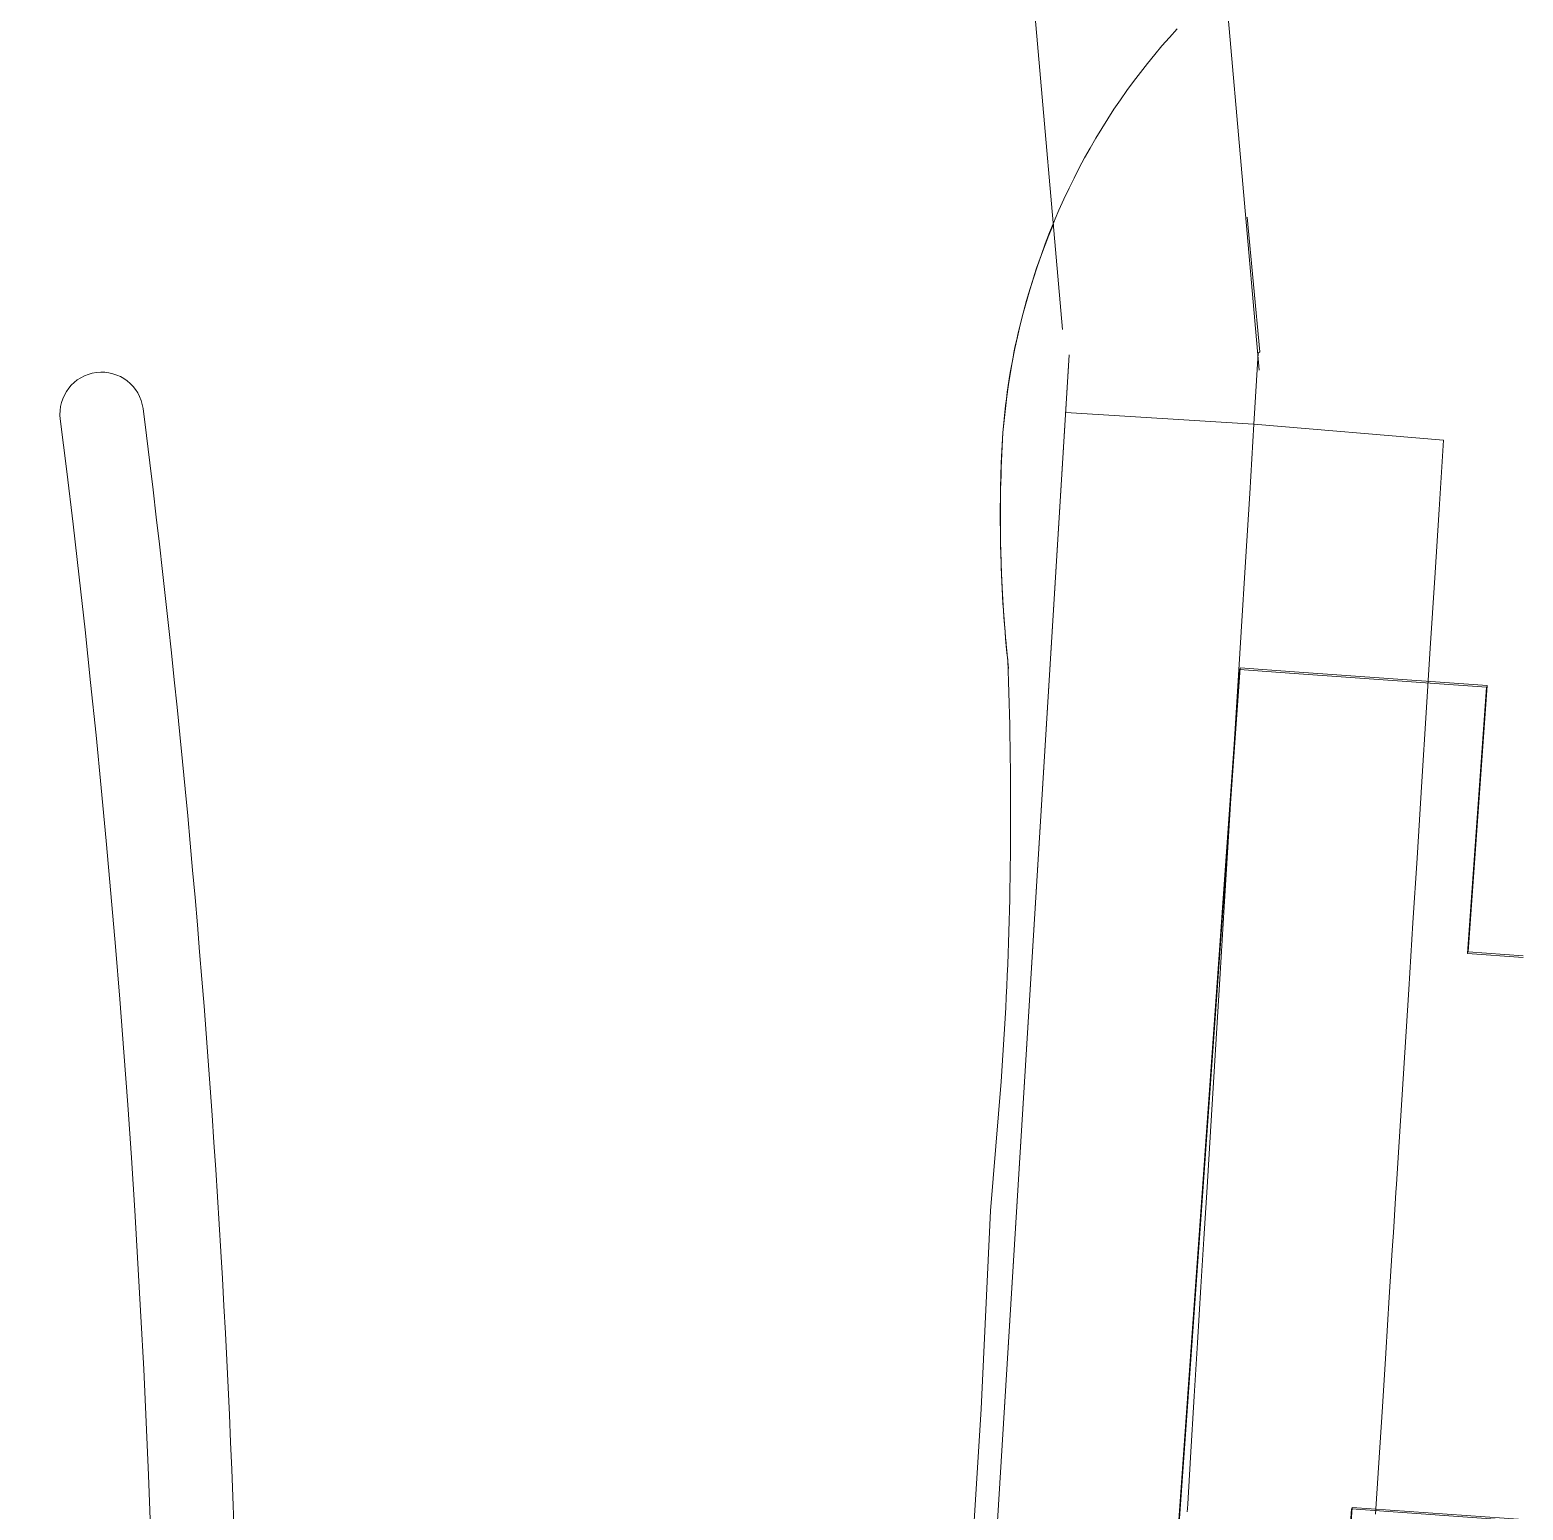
# Model space of a CAD drawing. Header units: millimetres. Extents: x 834681283 to 835686922, y 817551134 to 819407044.
# Drawn here: x 835659515 to 835686922, y 818209841 to 818237008 of the extents above; entities that cross this region are included whole.
import ezdxf
from ezdxf.xclip import XClip

# ---------------------------------------------------------------- set-up
doc = ezdxf.new("R2010")
doc.units = ezdxf.units.MM
doc.header["$LTSCALE"] = 1200
doc.header["$MEASUREMENT"] = 0
doc.header["$XCLIPFRAME"] = 0
doc.layers.add('12027_SITE$0$00_Base_Plan', color=8, linetype='Continuous', lineweight=18)

# ---------------------------------------------------------------- blocks, each defined once
blk = doc.blocks.new('12027_SITE')
at = {"layer": '12027_SITE$0$00_Base_Plan', "linetype": 'Continuous'}
for p, q in [((835376.09912, 818210.01908), (835374.07907, 818233.06503)), ((835376.09912, 818210.01908), (835374.07907, 818233.06503)), ((835376.09912, 818210.01908), (835374.07907, 818233.06503)), ((835376.09912, 818210.01908), (835374.07907, 818233.06503)), ((835376.09912, 818210.01908), (835374.07907, 818233.06503)), ((835370.6016, 818232.30496), (835372.48955, 818210.76617)), ((835370.6016, 818232.30496), (835372.48955, 818210.76617)), ((835370.6016, 818232.30496), (835372.48955, 818210.76617)), ((835370.6016, 818232.30496), (835372.48955, 818210.76617)), ((835370.6016, 818232.30496), (835372.48955, 818210.76617)), ((835370.6016, 818232.30496), (835372.48955, 818210.76617))]:
    blk.add_line(p, q, dxfattribs=at)
at = {"layer": '12027_SITE$0$00_Base_Plan', "linetype": 'Continuous', "flags": 128}
for points in [[(835374.59, 818216.283), (835374.45, 818216.129), (835374.313, 818215.972), (835374.179, 818215.812), (835374.047, 818215.65), (835373.918, 818215.486), (835373.792, 818215.32), (835373.669, 818215.152), (835373.549, 818214.981), (835373.432, 818214.808), (835373.318, 818214.634), (835373.207, 818214.457), (835373.099, 818214.279), (835372.994, 818214.098), (835372.892, 818213.916), (835372.794, 818213.732), (835372.699, 818213.547), (835372.607, 818213.36), (835372.512, 818213.158), (835372.421, 818212.955), (835372.355, 818212.8), (835372.334, 818212.751), (835372.25, 818212.545), (835372.17, 818212.337), (835372.094, 818212.128), (835372.021, 818211.918), (835371.952, 818211.707), (835371.886, 818211.494), (835371.824, 818211.281), (835371.766, 818211.066), (835371.712, 818210.85), (835371.662, 818210.634), (835371.615, 818210.416), (835371.572, 818210.198), (835371.533, 818209.979), (835371.498, 818209.76), (835371.466, 818209.539), (835371.439, 818209.319), (835371.415, 818209.098), (835371.395, 818208.876), (835371.379, 818208.654), (835371.367, 818208.432), (835371.366, 818208.422), (835371.366, 818208.412), (835371.366, 818208.402), (835371.365, 818208.392), (835371.365, 818208.382), (835371.364, 818208.372), (835371.364, 818208.362), (835371.364, 818208.352), (835371.363, 818208.342), (835371.363, 818208.332), (835371.363, 818208.322), (835371.362, 818208.312), (835371.362, 818208.302), (835371.362, 818208.292), (835371.361, 818208.282), (835371.361, 818208.272), (835371.361, 818208.262), (835371.36, 818208.252), (835371.36, 818208.242), (835371.36, 818208.232), (835371.359, 818208.222), (835371.359, 818208.212), (835371.359, 818208.202), (835371.358, 818208.192), (835371.358, 818208.182), (835371.358, 818208.172), (835371.357, 818208.162), (835371.357, 818208.152), (835371.357, 818208.142), (835371.357, 818208.132), (835371.356, 818208.122), (835371.356, 818208.112), (835371.356, 818208.102), (835371.355, 818208.092), (835371.355, 818208.082), (835371.355, 818208.072), (835371.355, 818208.062), (835371.354, 818208.052), (835371.354, 818208.042), (835371.354, 818208.032), (835371.354, 818208.022), (835371.353, 818208.012), (835371.353, 818208.002), (835371.353, 818207.992), (835371.353, 818207.982), (835371.352, 818207.972), (835371.352, 818207.962), (835371.352, 818207.952), (835371.352, 818207.942), (835371.352, 818207.932), (835371.351, 818207.922), (835371.351, 818207.912), (835371.351, 818207.902), (835371.351, 818207.892), (835371.351, 818207.882), (835371.35, 818207.872), (835371.35, 818207.862), (835371.35, 818207.852), (835371.35, 818207.842), (835371.35, 818207.832), (835371.349, 818207.822), (835371.349, 818207.812), (835371.349, 818207.802), (835371.349, 818207.792), (835371.349, 818207.782), (835371.349, 818207.772), (835371.349, 818207.762), (835371.348, 818207.752), (835371.348, 818207.742), (835371.348, 818207.732), (835371.348, 818207.722), (835371.348, 818207.712), (835371.348, 818207.702), (835371.348, 818207.692), (835371.347, 818207.682), (835371.347, 818207.672), (835371.347, 818207.662), (835371.347, 818207.652), (835371.347, 818207.642), (835371.347, 818207.632), (835371.347, 818207.622), (835371.347, 818207.612), (835371.347, 818207.602), (835371.347, 818207.592), (835371.346, 818207.582), (835371.346, 818207.572), (835371.346, 818207.562), (835371.346, 818207.552), (835371.346, 818207.542), (835371.346, 818207.532), (835371.346, 818207.522), (835371.346, 818207.512), (835371.346, 818207.502), (835371.346, 818207.492), (835371.346, 818207.482), (835371.346, 818207.472), (835371.346, 818207.462), (835371.346, 818207.452), (835371.346, 818207.442), (835371.346, 818207.432), (835371.346, 818207.422), (835371.346, 818207.412), (835371.346, 818207.402), (835371.346, 818207.392), (835371.346, 818207.382), (835371.346, 818207.372), (835371.346, 818207.362), (835371.346, 818207.352), (835371.346, 818207.342), (835371.346, 818207.332), (835371.346, 818207.322), (835371.346, 818207.312), (835371.346, 818207.302), (835371.346, 818207.292), (835371.346, 818207.282), (835371.346, 818207.272), (835371.346, 818207.262), (835371.346, 818207.252), (835371.346, 818207.242), (835371.346, 818207.232), (835371.346, 818207.222), (835371.346, 818207.212), (835371.346, 818207.202), (835371.346, 818207.192), (835371.346, 818207.182), (835371.346, 818207.172), (835371.347, 818207.162), (835371.347, 818207.152), (835371.347, 818207.142), (835371.347, 818207.132), (835371.347, 818207.122), (835371.347, 818207.112), (835371.347, 818207.102), (835371.347, 818207.092), (835371.347, 818207.082), (835371.347, 818207.072), (835371.348, 818207.062), (835371.348, 818207.052), (835371.348, 818207.042), (835371.348, 818207.032), (835371.348, 818207.022), (835371.348, 818207.012), (835371.348, 818207.002), (835371.348, 818206.992), (835371.349, 818206.982), (835371.349, 818206.972), (835371.349, 818206.962), (835371.349, 818206.952), (835371.349, 818206.942), (835371.349, 818206.932), (835371.35, 818206.922), (835371.35, 818206.912), (835371.35, 818206.902), (835371.35, 818206.892), (835371.35, 818206.882), (835371.35, 818206.872), (835371.351, 818206.862), (835371.351, 818206.852), (835371.351, 818206.842), (835371.351, 818206.832), (835371.351, 818206.822), (835371.352, 818206.812), (835371.352, 818206.802), (835371.352, 818206.792), (835371.352, 818206.782), (835371.353, 818206.772), (835371.353, 818206.762), (835371.353, 818206.752), (835371.353, 818206.742), (835371.354, 818206.733), (835371.354, 818206.723), (835371.354, 818206.713), (835371.354, 818206.703), (835371.355, 818206.693), (835371.355, 818206.682), (835371.355, 818206.672), (835371.355, 818206.663), (835371.356, 818206.653), (835371.356, 818206.643), (835371.356, 818206.633), (835371.356, 818206.623), (835371.357, 818206.613), (835371.357, 818206.602), (835371.357, 818206.592), (835371.358, 818206.583), (835371.358, 818206.573), (835371.358, 818206.563), (835371.359, 818206.553), (835371.359, 818206.543), (835371.359, 818206.533), (835371.359, 818206.523), (835371.36, 818206.512), (835371.36, 818206.502), (835371.36, 818206.493), (835371.361, 818206.483), (835371.361, 818206.473), (835371.361, 818206.463), (835371.362, 818206.453), (835371.362, 818206.443), (835371.363, 818206.433), (835371.363, 818206.423), (835371.363, 818206.413), (835371.364, 818206.403), (835371.364, 818206.393), (835371.364, 818206.383), (835371.365, 818206.373), (835371.365, 818206.363), (835371.366, 818206.353), (835371.366, 818206.343), (835371.366, 818206.333), (835371.367, 818206.323), (835371.367, 818206.313), (835371.367, 818206.303), (835371.368, 818206.293), (835371.368, 818206.283), (835371.369, 818206.273), (835371.369, 818206.263), (835371.37, 818206.253), (835371.37, 818206.243), (835371.37, 818206.233), (835371.371, 818206.223), (835371.371, 818206.213), (835371.372, 818206.203), (835371.372, 818206.193), (835371.373, 818206.183), (835371.373, 818206.173), (835371.374, 818206.163), (835371.374, 818206.153), (835371.374, 818206.143), (835371.375, 818206.133), (835371.375, 818206.123), (835371.376, 818206.113), (835371.376, 818206.103), (835371.377, 818206.093), (835371.377, 818206.083), (835371.378, 818206.073), (835371.378, 818206.063), (835371.379, 818206.053), (835371.379, 818206.043), (835371.38, 818206.033), (835371.38, 818206.023), (835371.381, 818206.013), (835371.381, 818206.003), (835371.382, 818205.993), (835371.382, 818205.983), (835371.383, 818205.973), (835371.384, 818205.963), (835371.384, 818205.953), (835371.385, 818205.943), (835371.385, 818205.933), (835371.386, 818205.923), (835371.386, 818205.913), (835371.387, 818205.903), (835371.387, 818205.893), (835371.388, 818205.883), (835371.388, 818205.873), (835371.389, 818205.863), (835371.39, 818205.853), (835371.39, 818205.843), (835371.391, 818205.833), (835371.391, 818205.823), (835371.392, 818205.813), (835371.393, 818205.803), (835371.393, 818205.793), (835371.394, 818205.783), (835371.394, 818205.773), (835371.395, 818205.763), (835371.396, 818205.753), (835371.396, 818205.743), (835371.397, 818205.734), (835371.397, 818205.724), (835371.398, 818205.714), (835371.399, 818205.704), (835371.399, 818205.693), (835371.4, 818205.684), (835371.401, 818205.674), (835371.401, 818205.664), (835371.402, 818205.654), (835371.403, 818205.644), (835371.403, 818205.634), (835371.404, 818205.624), (835371.405, 818205.614), (835371.405, 818205.604), (835371.406, 818205.594), (835371.407, 818205.584), (835371.407, 818205.574), (835371.408, 818205.564), (835371.409, 818205.554), (835371.409, 818205.544), (835371.41, 818205.534), (835371.411, 818205.524), (835371.411, 818205.514), (835371.412, 818205.504), (835371.413, 818205.494), (835371.414, 818205.484), (835371.414, 818205.474), (835371.415, 818205.464), (835371.416, 818205.454), (835371.416, 818205.444), (835371.417, 818205.434), (835371.418, 818205.424), (835371.419, 818205.414), (835371.419, 818205.404), (835371.42, 818205.394), (835371.421, 818205.384), (835371.422, 818205.374), (835371.422, 818205.364), (835371.423, 818205.354), (835371.424, 818205.344), (835371.425, 818205.334), (835371.426, 818205.325), (835371.426, 818205.315), (835371.427, 818205.305), (835371.428, 818205.295), (835371.429, 818205.285), (835371.429, 818205.275), (835371.43, 818205.265), (835371.431, 818205.255), (835371.432, 818205.245), (835371.433, 818205.235), (835371.433, 818205.225), (835371.434, 818205.215), (835371.435, 818205.205), (835371.436, 818205.195), (835371.437, 818205.185), (835371.438, 818205.175), (835371.438, 818205.165), (835371.439, 818205.155), (835371.44, 818205.145), (835371.441, 818205.135), (835371.442, 818205.125), (835371.443, 818205.115), (835371.444, 818205.105), (835371.444, 818205.095), (835371.445, 818205.085), (835371.446, 818205.075), (835371.447, 818205.065), (835371.448, 818205.055), (835371.449, 818205.045), (835371.45, 818205.035), (835371.451, 818205.026), (835371.451, 818205.016), (835371.452, 818205.006), (835371.453, 818204.996), (835371.454, 818204.986), (835371.455, 818204.976), (835371.456, 818204.966), (835371.457, 818204.956), (835371.458, 818204.946), (835371.459, 818204.936), (835371.46, 818204.926), (835371.461, 818204.916), (835371.462, 818204.906), (835371.462, 818204.896), (835371.463, 818204.886), (835371.464, 818204.876), (835371.465, 818204.866), (835371.466, 818204.856), (835371.467, 818204.846), (835371.468, 818204.836), (835371.469, 818204.826), (835371.47, 818204.816), (835371.471, 818204.807), (835371.472, 818204.796), (835371.473, 818204.787), (835371.474, 818204.777), (835371.475, 818204.767), (835371.476, 818204.757), (835371.477, 818204.747), (835371.478, 818204.737), (835371.479, 818204.727), (835371.48, 818204.717), (835371.481, 818204.707), (835371.482, 818204.697), (835371.483, 818204.687), (835371.484, 818204.677), (835371.485, 818204.667), (835371.486, 818204.657), (835371.487, 818204.647), (835371.488, 818204.637), (835371.489, 818204.627), (835371.49, 818204.617), (835371.491, 818204.608), (835371.492, 818204.598), (835371.493, 818204.588), (835371.494, 818204.578), (835371.496, 818204.568), (835371.497, 818204.558), (835371.498, 818204.548)], [(835375.87862, 818212.82746), (835376.1112, 818210.355)], [(835375.87862, 818212.82746), (835376.1112, 818210.355)], [(835376.1112, 818210.355), (835376.08102, 818210.33404), (835376.00107, 818209.0314)], [(835376.1112, 818210.355), (835376.08102, 818210.33404), (835376.00107, 818209.0314)], [(835376.1112, 818210.355), (835376.08102, 818210.33404), (835376.00107, 818209.0314)], [(835376.1112, 818210.355), (835376.08102, 818210.33404), (835376.00107, 818209.0314)], [(835372.6092, 818210.29992), (835371.13678, 818186.30888), (835369.94525, 818165.38343)], [(835372.6092, 818210.29992), (835371.13678, 818186.30888), (835369.94525, 818165.38343)], [(835372.59699, 818210.10097), (835371.13678, 818186.30888), (835369.94525, 818165.38343)], [(835372.54732, 818209.24467), (835375.99362, 818209.03202)], [(835372.54732, 818209.24467), (835375.99362, 818209.03202)], [(835372.54732, 818209.24467), (835375.99362, 818209.03202)], [(835376.00107, 818209.0314), (835375.92299, 818207.75911)], [(835376.00107, 818209.0314), (835375.92299, 818207.75911)], [(835376.00107, 818209.0314), (835375.92299, 818207.75911)], [(835376.00107, 818209.0314), (835375.92299, 818207.75911)], [(835376.00107, 818209.0314), (835379.47821, 818208.73543)], [(835376.00107, 818209.0314), (835379.47821, 818208.73543)], [(835376.00107, 818209.0314), (835379.47821, 818208.73543)], [(835379.47821, 818208.73543), (835379.39792, 818207.46333)], [(835379.47821, 818208.73543), (835379.39792, 818207.46333)], [(835379.47821, 818208.73543), (835379.39792, 818207.46333)], [(835379.47821, 818208.73543), (835379.39792, 818207.46333)], [(835375.92299, 818207.75911), (835375.8461, 818206.50628)], [(835375.92299, 818207.75911), (835375.8461, 818206.50628)], [(835375.92299, 818207.75911), (835375.8461, 818206.50628)], [(835375.92299, 818207.75911), (835375.8461, 818206.50628)], [(835379.39792, 818207.46333), (835379.31885, 818206.21068)], [(835379.39792, 818207.46333), (835379.31885, 818206.21068)], [(835379.39792, 818207.46333), (835379.31885, 818206.21068)], [(835379.39792, 818207.46333), (835379.31885, 818206.21068)], [(835375.8461, 818206.50628), (835375.76695, 818205.21669)], [(835375.8461, 818206.50628), (835375.76695, 818205.21669)], [(835375.8461, 818206.50628), (835375.76695, 818205.21669)], [(835375.8461, 818206.50628), (835375.76695, 818205.21669)], [(835379.31885, 818206.21068), (835379.23747, 818204.92128)], [(835379.31885, 818206.21068), (835379.23747, 818204.92128)], [(835379.31885, 818206.21068), (835379.23747, 818204.92128)], [(835379.31885, 818206.21068), (835379.23747, 818204.92128)], [(835375.76695, 818205.21669), (835375.69386, 818204.02581)], [(835375.76695, 818205.21669), (835375.69386, 818204.02581)], [(835375.76695, 818205.21669), (835375.69386, 818204.02581)], [(835375.76695, 818205.21669), (835375.69386, 818204.02581)], [(835379.23747, 818204.92128), (835379.16231, 818203.73058)], [(835379.23747, 818204.92128), (835379.16231, 818203.73058)], [(835379.23747, 818204.92128), (835379.16231, 818203.73058)], [(835379.23747, 818204.92128), (835379.16231, 818203.73058)], [(835373.18926, 818168.85068), (835376.33127, 818168.62647), (835377.79376, 818189.12104), (835381.23501, 818188.87548), (835381.96957, 818199.1693), (835379.91885, 818199.31564), (835380.26763, 818204.20321), (835376.73718, 818204.45514), (835375.73509, 818204.52665), (835373.18926, 818168.85068)], [(835373.18926, 818168.85068), (835376.33127, 818168.62647), (835377.79376, 818189.12104), (835381.23501, 818188.87548), (835381.96957, 818199.1693), (835379.91885, 818199.31564), (835380.26763, 818204.20321), (835376.73718, 818204.45514), (835375.73509, 818204.52665), (835373.18926, 818168.85068)], [(835373.18926, 818168.85068), (835376.33127, 818168.62647), (835377.79376, 818189.12104), (835381.23501, 818188.87548), (835381.96957, 818199.1693), (835379.91885, 818199.31564), (835380.26763, 818204.20321), (835376.73718, 818204.45514), (835375.73509, 818204.52665), (835373.18926, 818168.85068)], [(835373.18926, 818168.85068), (835376.33127, 818168.62647), (835377.79376, 818189.12104), (835381.23501, 818188.87548), (835381.96957, 818199.1693), (835379.91885, 818199.31564), (835380.26763, 818204.20321), (835376.73718, 818204.45514), (835375.73509, 818204.52665), (835373.18926, 818168.85068)], [(835373.18926, 818168.85068), (835376.33127, 818168.62647), (835377.79376, 818189.12104), (835381.23501, 818188.87548), (835381.96957, 818199.1693), (835379.91885, 818199.31564), (835380.26763, 818204.20321), (835376.73718, 818204.45514), (835375.73509, 818204.52665), (835373.18926, 818168.85068)], [(835373.18926, 818168.85068), (835376.33127, 818168.62647), (835377.79376, 818189.12104), (835381.23501, 818188.87548), (835381.96957, 818199.1693), (835379.91885, 818199.31564), (835380.26763, 818204.20321), (835376.73718, 818204.45514), (835375.73509, 818204.52665), (835373.18926, 818168.85068)], [(835373.20133, 818168.88026), (835376.34334, 818168.65612), (835377.80538, 818189.15072), (835381.24664, 818188.90523), (835381.98098, 818199.19907), (835379.93025, 818199.34537), (835380.27892, 818204.23295), (835376.74847, 818204.4848), (835375.74638, 818204.55629), (835373.20133, 818168.88026)], [(835373.20133, 818168.88026), (835376.34334, 818168.65612), (835377.80538, 818189.15072), (835381.24664, 818188.90523), (835381.98098, 818199.19907), (835379.93025, 818199.34537), (835380.27892, 818204.23295), (835376.74847, 818204.4848), (835375.74638, 818204.55629), (835373.20133, 818168.88026)], [(835375.69386, 818204.02581), (835375.61644, 818202.76432)], [(835375.69386, 818204.02581), (835375.61644, 818202.76432)], [(835375.69386, 818204.02581), (835375.61644, 818202.76432)], [(835375.69386, 818204.02581), (835375.61644, 818202.76432)], [(835379.16231, 818203.73058), (835379.0827, 818202.46927)], [(835379.16231, 818203.73058), (835379.0827, 818202.46927)], [(835379.16231, 818203.73058), (835379.0827, 818202.46927)], [(835379.16231, 818203.73058), (835379.0827, 818202.46927)], [(835375.61644, 818202.76432), (835375.53035, 818201.36162)], [(835375.61644, 818202.76432), (835375.53035, 818201.36162)], [(835375.61644, 818202.76432), (835375.53035, 818201.36162)], [(835375.61644, 818202.76432), (835375.53035, 818201.36162)], [(835379.0827, 818202.46927), (835378.99418, 818201.06679)], [(835379.0827, 818202.46927), (835378.99418, 818201.06679)], [(835379.0827, 818202.46927), (835378.99418, 818201.06679)], [(835379.0827, 818202.46927), (835378.99418, 818201.06679)], [(835375.53035, 818201.36162), (835375.45744, 818200.17362)], [(835375.53035, 818201.36162), (835375.45744, 818200.17362)], [(835375.53035, 818201.36162), (835375.45744, 818200.17362)], [(835375.53035, 818201.36162), (835375.45744, 818200.17362)], [(835378.99418, 818201.06679), (835378.9192, 818199.87896)], [(835378.99418, 818201.06679), (835378.9192, 818199.87896)], [(835378.99418, 818201.06679), (835378.9192, 818199.87896)], [(835378.99418, 818201.06679), (835378.9192, 818199.87896)], [(835375.45744, 818200.17362), (835375.3821, 818198.94599)], [(835375.45744, 818200.17362), (835375.3821, 818198.94599)], [(835375.45744, 818200.17362), (835375.3821, 818198.94599)], [(835375.45744, 818200.17362), (835375.3821, 818198.94599)], [(835378.9192, 818199.87896), (835378.84172, 818198.65151)], [(835378.9192, 818199.87896), (835378.84172, 818198.65151)], [(835378.9192, 818199.87896), (835378.84172, 818198.65151)], [(835378.9192, 818199.87896), (835378.84172, 818198.65151)], [(835375.3821, 818198.94599), (835375.20429, 818196.04887)], [(835375.3821, 818198.94599), (835375.20429, 818196.04887)], [(835378.84172, 818198.65151), (835378.66532, 818195.85674)], [(835378.84172, 818198.65151), (835378.66532, 818195.85674)], [(835378.84172, 818198.65151), (835378.66532, 818195.85674)], [(835378.84172, 818198.65151), (835378.66532, 818195.85674)], [(835371.4465, 818198.31562), (835371.36407, 818196.96534), (835371.16407, 818194.59134), (835370.99708, 818190.96034), (835370.76609, 818187.33334), (835370.4711, 818183.71134), (835370.11411, 818180.09434), (835369.69412, 818176.48434), (835368.69814, 818169.46734), (835367.49916, 818161.48033)], [(835371.4465, 818198.31562), (835371.36407, 818196.96534), (835371.16407, 818194.59134), (835370.99708, 818190.96034), (835370.76609, 818187.33334), (835370.4711, 818183.71134), (835370.11411, 818180.09434), (835369.69412, 818176.48434), (835368.69814, 818169.46734), (835367.49916, 818161.48033)], [(835371.4465, 818198.31562), (835371.36407, 818196.96534), (835371.16407, 818194.59134), (835370.99708, 818190.96034), (835370.76609, 818187.33334), (835370.4711, 818183.71134), (835370.11411, 818180.09434), (835369.69412, 818176.48434), (835368.69814, 818169.46734), (835367.49916, 818161.48033)], [(835371.4465, 818198.31562), (835371.36407, 818196.96534), (835371.16407, 818194.59134), (835370.99708, 818190.96034), (835370.76609, 818187.33334), (835370.4711, 818183.71134), (835370.11411, 818180.09434), (835369.69412, 818176.48434), (835368.69814, 818169.46734), (835367.49916, 818161.48033)], [(835371.4465, 818198.31562), (835371.36407, 818196.96534), (835371.16407, 818194.59134), (835370.99708, 818190.96034), (835370.76609, 818187.33334), (835370.4711, 818183.71134), (835370.11411, 818180.09434), (835369.69412, 818176.48434), (835368.69814, 818169.46734), (835367.49916, 818161.48033)], [(835371.4465, 818198.31562), (835371.36407, 818196.96534), (835371.16407, 818194.59134), (835370.99708, 818190.96034), (835370.76609, 818187.33334), (835370.4711, 818183.71134), (835370.11411, 818180.09434), (835369.69412, 818176.48434), (835368.69814, 818169.46734), (835367.49916, 818161.48033)], [(835371.4465, 818198.31562), (835371.36407, 818196.96534), (835371.16407, 818194.59134), (835370.99708, 818190.96034), (835370.76609, 818187.33334), (835370.4711, 818183.71134), (835370.11411, 818180.09434), (835369.69412, 818176.48434), (835368.69814, 818169.46734), (835367.49916, 818161.48033)], [(835375.20429, 818196.04887), (835375.14169, 818195.02889)], [(835375.20429, 818196.04887), (835375.14169, 818195.02889)], [(835375.20429, 818196.04887), (835375.14169, 818195.02889)], [(835375.20429, 818196.04887), (835375.14169, 818195.02889)], [(835378.66532, 818195.85674), (835378.61636, 818195.08103), (835378.60668, 818194.92775), (835378.60023, 818194.82553)], [(835378.66532, 818195.85674), (835378.61636, 818195.08103), (835378.60668, 818194.92775), (835378.60023, 818194.82553)], [(835378.66532, 818195.85674), (835378.61636, 818195.08103), (835378.60668, 818194.92775), (835378.60023, 818194.82553)], [(835378.66532, 818195.85674), (835378.61636, 818195.08103), (835378.60668, 818194.92775), (835378.60023, 818194.82553)], [(835375.14169, 818195.02889), (835375.08324, 818194.07647)], [(835375.14169, 818195.02889), (835375.08324, 818194.07647)], [(835375.14169, 818195.02889), (835375.08324, 818194.07647)], [(835375.14169, 818195.02889), (835375.08324, 818194.07647)], [(835378.60023, 818194.82553), (835378.5605, 818194.19606), (835378.55054, 818194.03833), (835378.54005, 818193.87201)], [(835378.60023, 818194.82553), (835378.5605, 818194.19606), (835378.55054, 818194.03833), (835378.54005, 818193.87201)], [(835378.60023, 818194.82553), (835378.5605, 818194.19606), (835378.55054, 818194.03833), (835378.54005, 818193.87201)], [(835378.60023, 818194.82553), (835378.5605, 818194.19606), (835378.55054, 818194.03833), (835378.54005, 818193.87201)], [(835375.08324, 818194.07647), (835375.02935, 818193.1985)], [(835375.08324, 818194.07647), (835375.02935, 818193.1985)], [(835375.08324, 818194.07647), (835375.02935, 818193.1985)], [(835375.08324, 818194.07647), (835375.02935, 818193.1985)], [(835378.54005, 818193.87201), (835378.48542, 818193.00665)], [(835378.54005, 818193.87201), (835378.48542, 818193.00665)], [(835378.54005, 818193.87201), (835378.48542, 818193.00665)], [(835378.54005, 818193.87201), (835378.48542, 818193.00665)], [(835375.02935, 818193.1985), (835374.96632, 818192.17142)], [(835375.02935, 818193.1985), (835374.96632, 818192.17142)], [(835375.02935, 818193.1985), (835374.96632, 818192.17142)], [(835375.02935, 818193.1985), (835374.96632, 818192.17142)], [(835378.48542, 818193.00665), (835378.4206, 818191.97967)], [(835378.48542, 818193.00665), (835378.4206, 818191.97967)], [(835378.48542, 818193.00665), (835378.4206, 818191.97967)], [(835378.48542, 818193.00665), (835378.4206, 818191.97967)], [(835374.96632, 818192.17142), (835374.906, 818191.18863)], [(835374.96632, 818192.17142), (835374.906, 818191.18863)], [(835374.96632, 818192.17142), (835374.906, 818191.18863)], [(835374.96632, 818192.17142), (835374.906, 818191.18863)], [(835378.4206, 818191.97967), (835378.35857, 818190.99697)], [(835378.4206, 818191.97967), (835378.35857, 818190.99697)], [(835378.4206, 818191.97967), (835378.35857, 818190.99697)], [(835378.4206, 818191.97967), (835378.35857, 818190.99697)], [(835374.906, 818191.18863), (835374.83706, 818190.06544)], [(835374.906, 818191.18863), (835374.83706, 818190.06544)], [(835374.906, 818191.18863), (835374.83706, 818190.06544)], [(835374.906, 818191.18863), (835374.83706, 818190.06544)], [(835378.35857, 818190.99697), (835378.28769, 818189.87389)], [(835378.35857, 818190.99697), (835378.28769, 818189.87389)], [(835378.35857, 818190.99697), (835378.28769, 818189.87389)], [(835378.35857, 818190.99697), (835378.28769, 818189.87389)], [(835374.83706, 818190.06544), (835374.78484, 818189.21457)], [(835374.83706, 818190.06544), (835374.78484, 818189.21457)], [(835374.83706, 818190.06544), (835374.78484, 818189.21457)], [(835374.83706, 818190.06544), (835374.78484, 818189.21457)], [(835378.28769, 818189.87389), (835378.23399, 818189.0231)], [(835378.28769, 818189.87389), (835378.23399, 818189.0231)], [(835378.28769, 818189.87389), (835378.23399, 818189.0231)], [(835378.28769, 818189.87389), (835378.23399, 818189.0231)], [(835374.78484, 818189.21457), (835374.77952, 818189.12783)], [(835374.78484, 818189.21457), (835374.77952, 818189.12783)], [(835374.77952, 818189.12783), (835374.77603, 818189.07092)], [(835374.77952, 818189.12783), (835374.77603, 818189.07092)]]:
    blk.add_lwpolyline(points, dxfattribs=at)
at = {"layer": '12027_SITE$0$00_Base_Plan', "linetype": 'Continuous'}
for centre, radius, start, end in [((835383.54662, 818207.95751), 12.18642, 157.105788, 175.666447), ((835383.54662, 818207.95751), 12.18642, 157.105788, 175.666447), ((835383.54662, 818207.95751), 12.18642, 157.105788, 175.666447), ((835396.61306, 818207.31312), 25.26655, 176.448339, 185.926359), ((835396.61306, 818207.31312), 25.26655, 176.448339, 185.926359), ((835396.61306, 818207.31312), 25.26655, 176.448339, 185.926359)]:
    blk.add_arc(centre, radius, start, end, dxfattribs=at)
at = {"layer": '12027_SITE$0$00_Base_Plan'}
blk.add_arc((835354.85134, 818209.21864), 0.76558, 7.183883, 187.183883, dxfattribs=at)
at = {"layer": '12027_SITE$0$00_Base_Plan', "linetype": 'Continuous', "extrusion": (0, 0, -1)}
for centre, radius, start, end in [((-835124.31846, 818180.16313), 233.12259, 172.8159683, 188.5730989), ((-835124.31846, 818180.16313), 233.12259, 172.8159683, 188.5730989), ((-835124.31846, 818180.16313), 233.12259, 172.8159683, 188.5730989), ((-835124.31846, 818180.16313), 233.12259, 172.8159683, 188.5730989), ((-835124.31846, 818180.16313), 233.12259, 172.8159683, 188.5730989), ((-835124.31846, 818180.16313), 233.12259, 172.8159683, 188.5730989), ((-835124.31846, 818180.16313), 233.12259, 172.8159683, 188.5730989), ((-835124.31846, 818180.16313), 231.59143, 172.8159683, 188.2137972), ((-835124.31846, 818180.16313), 231.59143, 172.8159683, 188.2137972), ((-835124.31846, 818180.16313), 231.59143, 172.8159683, 188.2137972), ((-835124.31846, 818180.16313), 231.59143, 172.8159683, 188.2137972), ((-835124.31846, 818180.16313), 231.59143, 172.8159683, 188.2137972), ((-835124.31846, 818180.16313), 231.59143, 172.8159683, 188.2137972), ((-835124.31846, 818180.16313), 231.59143, 172.8159683, 188.2137972), ((-835299.21014, 818201.90633), 72.32556, 177.7828826, 182.8457048), ((-835299.21014, 818201.90633), 72.32556, 177.7828826, 182.8457048), ((-835299.21014, 818201.90633), 72.32556, 177.7828826, 182.8457048)]:
    blk.add_arc(centre, radius, start, end, dxfattribs=at)

msp = doc.modelspace()

# ---------------------------------------------------------------- block references
ref = msp.add_blockref('12027_SITE', (305980.4, 20741.3), dxfattribs=dict(xscale=1000, yscale=1000, zscale=1000))
XClip(ref).set_block_clipping_path([(835171.4179906907, 818003.0079180738), (835380.9419443216, 818241.1415228392)])

doc.saveas('drawing.dxf')
